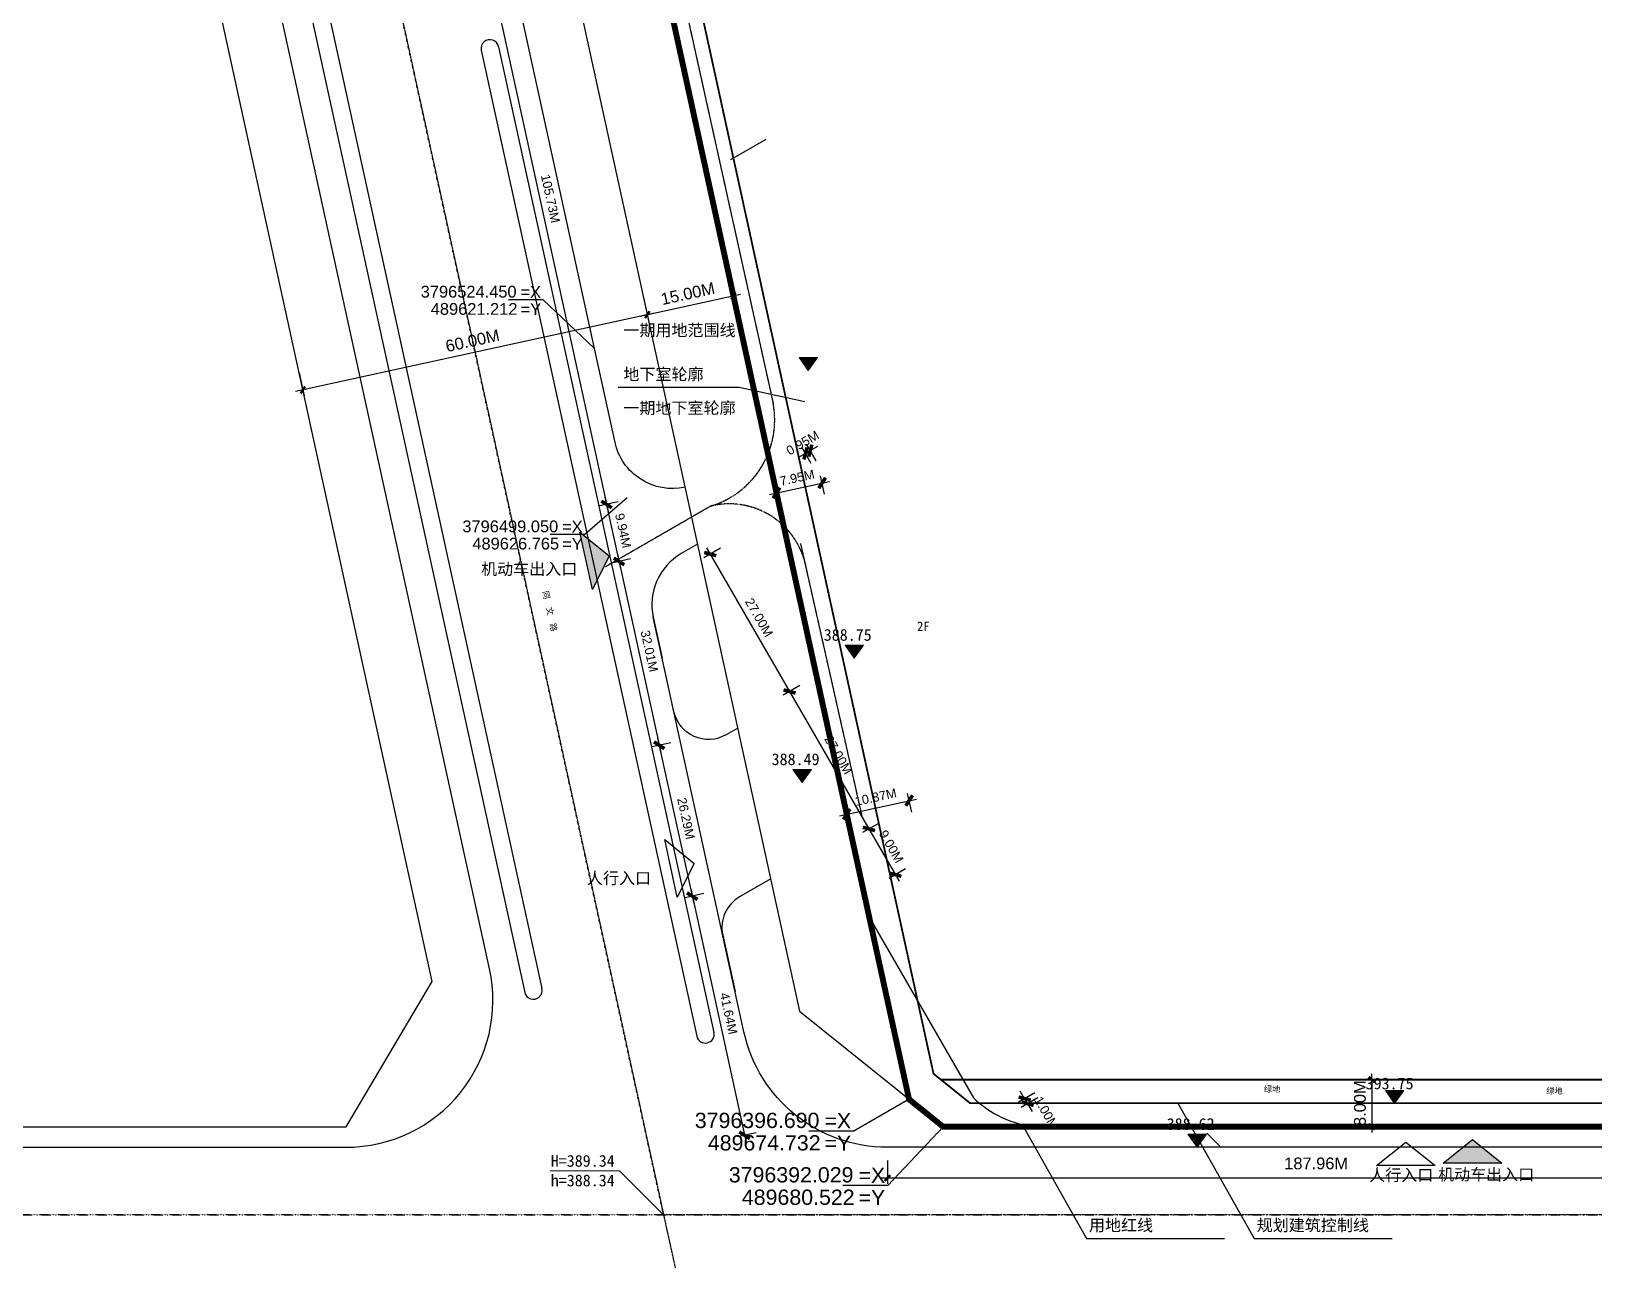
# Model space of a CAD drawing. Header units: millimetres. Extents: x 48598 to 491737630, y -729628 to 3796815806.
# Drawn here: x 489525366 to 489791242, y 3796369388 to 3796578410 of the extents above; entities that cross this region are included whole.
import ezdxf

# ---------------------------------------------------------------- set-up
doc = ezdxf.new("R2010")
doc.units = ezdxf.units.MM
doc.header["$LTSCALE"] = 0.4
for name, pattern in [('ACAD_ISO04W100', [30, 24, -3, 0, -3]), ('DASHDOT', [25.4, 12.7, -6.35, 0, -6.35]), ('HIDDEN2', [4.7625, 3.175, -1.5875]), ('Red Line$0$ACAD_ISO02W100', [15, 12, -3]), ('VERDECKT', [9.525, 6.35, -3.175]), ('VERDECKTPUNKT', [2.38125, 0.79375, -1.5875])]:
    doc.linetypes.add(name, pattern=pattern)
doc.layers.get('0').update_dxf_attribs({"color": 251})
for name, color, linetype in [('A-ANNO-IDEN-LEVL', 3, 'Continuous'), ('Aa_TXT-CHN', 7, 'Continuous'), ('Ac_FFL+invisiblecon', 153, 'VERDECKT'), ('Ac_FFL+Road', 9, 'Continuous'), ('Ac_MAS+fireground', 31, 'Continuous'), ('Ac_SCE-UES', 1, 'VERDECKTPUNKT'), ('PUB_DIM', 3, 'Continuous'), ('PUB_TEXT', 7, 'Continuous'), ('RD-侧石线', 7, 'Continuous'), ('RD-红线', 7, 'Continuous'), ('Red Line$0$Aa_TXT-CHN', 9, 'Continuous'), ('Red Line$0$RD-红线', 7, 'Continuous'), ('Red Line$0$RD-绿线', 3, 'Continuous'), ('Red Line$0$YD-建筑控制线', 5, 'Red Line$0$ACAD_ISO02W100'), ('用地_其它绿地_0.0_V2.2', 84, 'Continuous'), ('道路中心线', 1, 'DASHDOT'), ('道路用地红线', 1, 'Continuous')]:
    doc.layers.add(name, color=color, linetype=linetype)
for name, color, linetype, lineweight in [('Aa_BEM', 7, 'Continuous', 0), ('Ae_MO', 5, 'Continuous', 0), ('Red Line$0$Ab_XRE', 7, 'Continuous', 0)]:
    doc.layers.add(name, color=color, linetype=linetype, lineweight=lineweight)
doc.styles.add('Arial', font='arial.ttf')
doc.styles.add('Arial 2.0 CHN', font='', dxfattribs={"height": 2})
doc.styles.add('ARIAL_T3', font='arial.ttf')
doc.styles.add('Red Line$0$Arial 2.0 CHN', font='', dxfattribs={"height": 2})
doc.styles.get('Arial 2.0 CHN').set_extended_font_data('宋体')
doc.styles.get('Red Line$0$Arial 2.0 CHN').set_extended_font_data('宋体')
doc.dimstyles.new('DIM_CHINA_Height_must_be_current_IN_METERS', dxfattribs={"dimscale": 0, "dimtxt": 2, "dimasz": 1, "dimexe": 1, "dimexo": 0, "dimgap": 1, "dimtad": 1, "dimlfac": 0.001, "dimrnd": 0.01, "dimzin": 1, "dimdsep": 46, "dimtxsty": 'Arial', "dimblk": 'ARCHTICK', "dimcen": 2.5, "dimdle": 1.25, "dimadec": 0, "dimazin": 0, "dimtfac": 1, "dimtix": 1, "dimtmove": 2, "dimatfit": 3, "dimfxl": 3, "dimfxlon": 1, "dimtolj": 1, "dimtzin": 0, "dimarcsym": 0})
doc.dimstyles.new('DIM_CHINA_HEIGHT_MUST_BE_CURRENT_IN_METERS&&1000', dxfattribs={"dimtxt": 1546.413502, "dimasz": 1500, "dimexe": 1250, "dimexo": 0, "dimgap": 1000, "dimtad": 1, "dimlfac": 0.001, "dimrnd": 0.01, "dimzin": 1, "dimdsep": 46, "dimtxsty": 'ARIAL_T3', "dimblk": 'ARCHTICK', "dimcen": 2.5, "dimdle": 1250, "dimadec": 0, "dimazin": 0, "dimtfac": 1, "dimtix": 1, "dimtmove": 2, "dimatfit": 3, "dimfxl": 2000, "dimfxlon": 1, "dimtolj": 1, "dimtzin": 0, "dimarcsym": 0})

# ---------------------------------------------------------------- blocks, each defined once
blk = doc.blocks.new('caqr entrance mark')
h = blk.add_hatch(color=256)
h.dxf.hatch_style = 1
h.paths.add_polyline_path([(0, 0), (-5, -4), (5, -4)])
at = {"layer": 'Ac_FFL+Road', "color": 4}
blk.add_lwpolyline([(5, -4), (-5, -4), (0, 0)], close=True, dxfattribs=at)
blk = doc.blocks.new('p_e')
at = {"layer": 'Ac_FFL+Road', "color": 62}
blk.add_lwpolyline([(-2820, -5686), (-4946, 4086), (25, 51)], close=True, dxfattribs=at)
blk = doc.blocks.new('hm')
at = {"layer": 'Ae_MO'}
h = blk.add_hatch(color=256, dxfattribs=at)
h.dxf.hatch_style = 1
h.paths.add_polyline_path([(1568, 0), (-1568, 0), (0, -2200)])
for points in [[(-1568, 0), (1568, 0)], [(0, -2200), (-1568, 0)], [(0, -2200), (1568, 0)]]:
    blk.add_lwpolyline(points, dxfattribs=at)
blk = doc.blocks.new('_ArchTick')
at = {"color": 0, "linetype": 'ByBlock', "const_width": 0.4}
blk.add_lwpolyline([(-0.5, -0.5), (0.5, 0.5)], dxfattribs=at)
blk = doc.blocks.new('*D249')
at = {"layer": 'Aa_BEM', "color": 0, "lineweight": -2, "transparency": 16777216}
for p, q in [((489753483, 3796400029), (489753483, 3796401029)), ((489756483, 3796400029), (489752483, 3796400029)), ((489753483, 3796400029), (489753483, 3796392029)), ((489756483, 3796392029), (489752483, 3796392029)), ((489753483, 3796392029), (489753483, 3796391029))]:
    blk.add_line(p, q, dxfattribs=at)
at = {"layer": 'Aa_BEM', "color": 0, "lineweight": -2, "transparency": 16777216, "xscale": 1000, "yscale": 1000, "zscale": 1000}
for p, rotation in [((489753483, 3796400029), 270), ((489753483, 3796392029), 90)]:
    blk.add_blockref('_ArchTick', p, dxfattribs=dict(at, rotation=rotation))
at = {"layer": 'Aa_BEM', "color": 0, "transparency": 16777216, "insert": (489751462, 3796396029), "char_height": 2000, "attachment_point": 5, "rotation": 90, "style": 'Arial'}
blk.add_mtext('\\A1;8.00M', dxfattribs=at)
blk = doc.blocks.new('*D276')
at = {"layer": 'Aa_BEM', "color": 0, "lineweight": -2, "transparency": 16777216}
for p, q in [((489629553, 3796533121), (489630407, 3796529213)), ((489631415, 3796530457), (489570357, 3796517109)), ((489570937, 3796520307), (489571791, 3796516399))]:
    blk.add_line(p, q, dxfattribs=at)
at = {"layer": 'Aa_BEM', "color": 0, "lineweight": -2, "transparency": 16777216, "xscale": 1000, "yscale": 1000, "zscale": 1000}
for p, rotation in [((489630193, 3796530190), 12.3310747743681), ((489571578, 3796517376), 192.3310747743681)]:
    blk.add_blockref('_ArchTick', p, dxfattribs=dict(at, rotation=rotation))
at = {"layer": 'Aa_BEM', "color": 0, "transparency": 16777216, "insert": (489600454, 3796525757), "char_height": 2000, "attachment_point": 5, "rotation": 12.33107, "style": 'Arial'}
blk.add_mtext('\\A1;60.00M', dxfattribs=at)
blk = doc.blocks.new('*D279')
at = {"layer": 'Aa_BEM', "color": 0, "lineweight": -2, "transparency": 16777216}
for p, q in [((489644207, 3796536325), (489645062, 3796532418)), ((489628973, 3796529923), (489646069, 3796533662)), ((489629553, 3796533121), (489630407, 3796529213))]:
    blk.add_line(p, q, dxfattribs=at)
at = {"layer": 'Aa_BEM', "color": 0, "lineweight": -2, "transparency": 16777216, "xscale": 1000, "yscale": 1000, "zscale": 1000}
for p, rotation in [((489644848, 3796533395), 12.33458315930653), ((489630194, 3796530190), 192.3345831593065)]:
    blk.add_blockref('_ArchTick', p, dxfattribs=dict(at, rotation=rotation))
at = {"layer": 'Aa_BEM', "color": 0, "transparency": 16777216, "insert": (489637089, 3796533767), "char_height": 2000, "attachment_point": 5, "rotation": 12.33458, "style": 'Arial'}
blk.add_mtext('\\A1;15.00M', dxfattribs=at)
blk = doc.blocks.new('*U48')
for p, q in [((0, 0), (7.22, -6.28)), ((7.22, -6.28), (13.1, -6.28))]:
    blk.add_line(p, q)
at = {"style": 'Arial'}
for s, p in [('X=', (7.57, -5.93)), ('Y=', (7.57, -8.86))]:
    blk.add_text(s, height=2, dxfattribs=at).set_placement(p)
for tag, p in [('Y-COORDINATE_FORMEL', (11.73, -5.88)), ('X-COORDINATE_FORMEL', (11.65, -8.82))]:
    blk.add_attdef(tag, p, '', height=2, dxfattribs=at)
blk = doc.blocks.new('*U49')
for p, q in [((0, 0), (8.75, 8.24)), ((8.75, 8.24), (14.64, 8.24))]:
    blk.add_line(p, q)
at = {"style": 'Arial'}
for s, p in [('X=', (9.1, 8.6)), ('Y=', (9.1, 5.67))]:
    blk.add_text(s, height=2, dxfattribs=at).set_placement(p)
for tag, p in [('Y-COORDINATE_FORMEL', (13.27, 8.65)), ('X-COORDINATE_FORMEL', (13.19, 5.71))]:
    blk.add_attdef(tag, p, '', height=2, dxfattribs=at)
blk = doc.blocks.new('*U54')
for p, q in [((0, 0), (7.22, -4.17)), ((7.22, -4.17), (13.1, -4.17))]:
    blk.add_line(p, q)
at = {"style": 'Arial'}
for s, p in [('X=', (7.57, -3.81)), ('Y=', (7.57, -6.74))]:
    blk.add_text(s, height=2, dxfattribs=at).set_placement(p)
for tag, p in [('Y-COORDINATE_FORMEL', (11.73, -3.76)), ('X-COORDINATE_FORMEL', (11.65, -6.7))]:
    blk.add_attdef(tag, p, '', height=2, dxfattribs=at)
blk = doc.blocks.new('*U55')
for p, q in [((0, 0), (7.22, -7.7)), ((7.22, -7.7), (13.1, -7.7))]:
    blk.add_line(p, q)
at = {"style": 'Arial'}
for s, p in [('X=', (7.57, -7.35)), ('Y=', (7.57, -10.27))]:
    blk.add_text(s, height=2, dxfattribs=at).set_placement(p)
for tag, p in [('Y-COORDINATE_FORMEL', (11.73, -7.3)), ('X-COORDINATE_FORMEL', (11.65, -10.23))]:
    blk.add_attdef(tag, p, '', height=2, dxfattribs=at)
blk = doc.blocks.new('*D288')
at = {"layer": 'Aa_BEM', "color": 0, "lineweight": -2, "transparency": 16777216}
for p, q in [((489671050, 3796386286), (489671050, 3796382286)), ((489859013, 3796386286), (489859013, 3796382286)), ((489860263, 3796383286), (489669800, 3796383286))]:
    blk.add_line(p, q, dxfattribs=at)
at = {"layer": 'Aa_BEM', "color": 0, "lineweight": -2, "transparency": 16777216, "xscale": 1000, "yscale": 1000, "zscale": 1000, "rotation": 180}
blk.add_blockref('_ArchTick', (489671050, 3796383286), dxfattribs=at)
at = {"layer": 'Aa_BEM', "color": 0, "lineweight": -2, "transparency": 16777216, "xscale": 1000, "yscale": 1000, "zscale": 1000}
blk.add_blockref('_ArchTick', (489859013, 3796383286), dxfattribs=at)
at = {"layer": 'Aa_BEM', "color": 0, "transparency": 16777216, "insert": (489744008, 3796385766), "char_height": 2000, "attachment_point": 5, "style": 'Arial'}
blk.add_mtext('\\A1;187.96M', dxfattribs=at)
blk = doc.blocks.new('rdredline')
at = {"layer": 'RD-红线', "linetype": 'ByBlock'}
for p, q in [((-11.79, -15.16), (27.66, -195.63)), ((27.66, -195.63), (52.09, -215.29)), ((52.09, -215.29), (362.57, -215.29))]:
    blk.add_line(p, q, dxfattribs=at)
blk = doc.blocks.new('*D87')
at = {"layer": 'PUB_DIM', "color": 0, "lineweight": -2, "transparency": 16777216}
for p, q in [((489637573, 3796432470), (489647004, 3796389347)), ((489639794, 3796431676), (489636619, 3796430982)), ((489648691, 3796390995), (489645516, 3796390301))]:
    blk.add_line(p, q, dxfattribs=at)
at = {"layer": 'PUB_DIM', "color": 0, "lineweight": -2, "transparency": 16777216, "xscale": 1500, "yscale": 1500, "zscale": 1500}
for p, rotation in [((489637840, 3796431249), 102.3359735008226), ((489646737, 3796390568), 282.3359735008227)]:
    blk.add_blockref('_ArchTick', p, dxfattribs=dict(at, rotation=rotation))
at = {"layer": 'PUB_DIM', "color": 0, "transparency": 16777216, "insert": (489644037, 3796411291), "char_height": 1546.4, "attachment_point": 5, "rotation": 282.33597, "style": 'ARIAL_T3'}
blk.add_mtext('\\A1;41.64M', dxfattribs=at)
blk = doc.blocks.new('*D88')
at = {"layer": 'PUB_DIM', "color": 0, "lineweight": -2, "transparency": 16777216}
for p, q in [((489634177, 3796457360), (489631002, 3796456665)), ((489631956, 3796458153), (489638107, 3796430028)), ((489639794, 3796431676), (489636619, 3796430982))]:
    blk.add_line(p, q, dxfattribs=at)
at = {"layer": 'PUB_DIM', "color": 0, "lineweight": -2, "transparency": 16777216, "xscale": 1500, "yscale": 1500, "zscale": 1500}
for p, rotation in [((489632224, 3796456932), 102.3359735009698), ((489637840, 3796431249), 282.3359735009697)]:
    blk.add_blockref('_ArchTick', p, dxfattribs=dict(at, rotation=rotation))
at = {"layer": 'PUB_DIM', "color": 0, "transparency": 16777216, "insert": (489636780, 3796444473), "char_height": 1546.4, "attachment_point": 5, "rotation": 282.33597, "style": 'ARIAL_T3'}
blk.add_mtext('\\A1;26.29M', dxfattribs=at)
blk = doc.blocks.new('*D89')
at = {"layer": 'PUB_DIM', "color": 0, "lineweight": -2, "transparency": 16777216}
for p, q in [((489627339, 3796488628), (489624164, 3796487934)), ((489625118, 3796489422), (489632491, 3796455711)), ((489634177, 3796457360), (489631002, 3796456665))]:
    blk.add_line(p, q, dxfattribs=at)
at = {"layer": 'PUB_DIM', "color": 0, "lineweight": -2, "transparency": 16777216, "xscale": 1500, "yscale": 1500, "zscale": 1500}
for p, rotation in [((489625385, 3796488201), 102.335973500869), ((489632224, 3796456932), 282.335973500869)]:
    blk.add_blockref('_ArchTick', p, dxfattribs=dict(at, rotation=rotation))
at = {"layer": 'PUB_DIM', "color": 0, "transparency": 16777216, "insert": (489630553, 3796472949), "char_height": 1546.4, "attachment_point": 5, "rotation": 282.33597, "style": 'ARIAL_T3'}
blk.add_mtext('\\A1;32.01M', dxfattribs=at)
blk = doc.blocks.new('*D90')
at = {"layer": 'PUB_DIM', "color": 0, "lineweight": -2, "transparency": 16777216}
for p, q in [((489622995, 3796499133), (489625652, 3796486980)), ((489625215, 3796498339), (489622041, 3796497645)), ((489627339, 3796488628), (489624164, 3796487934))]:
    blk.add_line(p, q, dxfattribs=at)
at = {"layer": 'PUB_DIM', "color": 0, "lineweight": -2, "transparency": 16777216, "xscale": 1500, "yscale": 1500, "zscale": 1500}
for p, rotation in [((489623262, 3796497912), 102.3359735008785), ((489625385, 3796488201), 282.3359735008784)]:
    blk.add_blockref('_ArchTick', p, dxfattribs=dict(at, rotation=rotation))
at = {"layer": 'PUB_DIM', "color": 0, "transparency": 16777216, "insert": (489626072, 3796493439), "char_height": 1546.4, "attachment_point": 5, "rotation": 282.33597, "style": 'ARIAL_T3'}
blk.add_mtext('\\A1;9.94M', dxfattribs=at)
blk = doc.blocks.new('*D91')
at = {"layer": 'PUB_DIM', "color": 0, "lineweight": -2, "transparency": 16777216}
for p, q in [((489602627, 3796601629), (489599452, 3796600935)), ((489600406, 3796602423), (489623529, 3796496690)), ((489625215, 3796498339), (489622041, 3796497645))]:
    blk.add_line(p, q, dxfattribs=at)
at = {"layer": 'PUB_DIM', "color": 0, "lineweight": -2, "transparency": 16777216, "xscale": 1500, "yscale": 1500, "zscale": 1500}
for p, rotation in [((489600673, 3796601202), 102.3359735008492), ((489623262, 3796497912), 282.3359735008492)]:
    blk.add_blockref('_ArchTick', p, dxfattribs=dict(at, rotation=rotation))
at = {"layer": 'PUB_DIM', "color": 0, "transparency": 16777216, "insert": (489613716, 3796549939), "char_height": 1546.41, "attachment_point": 5, "rotation": 282.33597, "style": 'ARIAL_T3'}
blk.add_mtext('\\A1;105.73M', dxfattribs=at)
blk = doc.blocks.new('*D97')
at = {"layer": 'PUB_DIM', "color": 0, "lineweight": -2, "transparency": 16777216}
for p, q in [((489675179, 3796445560), (489674484, 3796448735)), ((489662908, 3796444924), (489675973, 3796447780)), ((489664556, 3796443237), (489663862, 3796446412))]:
    blk.add_line(p, q, dxfattribs=at)
at = {"layer": 'PUB_DIM', "color": 0, "lineweight": -2, "transparency": 16777216, "xscale": 1500, "yscale": 1500, "zscale": 1500}
for p, rotation in [((489674751, 3796447513), 12.33128315449699), ((489664129, 3796445191), 192.331283154497)]:
    blk.add_blockref('_ArchTick', p, dxfattribs=dict(at, rotation=rotation))
at = {"layer": 'PUB_DIM', "color": 0, "transparency": 16777216, "insert": (489669058, 3796448101), "char_height": 1546.4, "attachment_point": 5, "rotation": 12.33128, "style": 'ARIAL_T3'}
blk.add_mtext('\\A1;10.87M', dxfattribs=at)
blk = doc.blocks.new('*D98')
at = {"layer": 'PUB_DIM', "color": 0, "lineweight": -2, "transparency": 16777216}
for p, q in [((489650959, 3796499587), (489661170, 3796501819)), ((489660370, 3796499625), (489659682, 3796502773)), ((489652601, 3796497926), (489651913, 3796501075))]:
    blk.add_line(p, q, dxfattribs=at)
at = {"layer": 'PUB_DIM', "color": 0, "lineweight": -2, "transparency": 16777216, "xscale": 1500, "yscale": 1500, "zscale": 1500}
for p, rotation in [((489659949, 3796501552), 12.3312831555567), ((489652180, 3796499854), 192.3312831555567)]:
    blk.add_blockref('_ArchTick', p, dxfattribs=dict(at, rotation=rotation))
at = {"layer": 'PUB_DIM', "color": 0, "transparency": 16777216, "insert": (489655682, 3796502451), "char_height": 1546.4, "attachment_point": 5, "rotation": 12.33128, "style": 'ARIAL_T3'}
blk.add_mtext('\\A1;7.95M', dxfattribs=at)
blk = doc.blocks.new('*D100')
at = {"layer": 'PUB_DIM', "color": 0, "lineweight": -2, "transparency": 16777216}
for p, q in [((489642637, 3796490460), (489639823, 3796488835)), ((489640280, 3796490543), (489655030, 3796464995)), ((489656137, 3796467077), (489653323, 3796465452))]:
    blk.add_line(p, q, dxfattribs=at)
at = {"layer": 'PUB_DIM', "color": 0, "lineweight": -2, "transparency": 16777216, "xscale": 1500, "yscale": 1500, "zscale": 1500}
for p, rotation in [((489640905, 3796489460), 119.9999999961633), ((489654405, 3796466077), 299.9999999961632)]:
    blk.add_blockref('_ArchTick', p, dxfattribs=dict(at, rotation=rotation))
at = {"layer": 'PUB_DIM', "color": 0, "transparency": 16777216, "insert": (489649205, 3796478663), "char_height": 1546.4, "attachment_point": 5, "rotation": 300, "style": 'ARIAL_T3'}
blk.add_mtext('\\A1;27.00M', dxfattribs=at)
blk = doc.blocks.new('*D101')
at = {"layer": 'PUB_DIM', "color": 0, "lineweight": -2, "transparency": 16777216}
for p, q in [((489656137, 3796467077), (489653323, 3796465452)), ((489653780, 3796467160), (489668530, 3796441612)), ((489669637, 3796443695), (489666823, 3796442070))]:
    blk.add_line(p, q, dxfattribs=at)
at = {"layer": 'PUB_DIM', "color": 0, "lineweight": -2, "transparency": 16777216, "xscale": 1500, "yscale": 1500, "zscale": 1500}
for p, rotation in [((489654405, 3796466077), 119.999999996179), ((489667905, 3796442695), 299.999999996179)]:
    blk.add_blockref('_ArchTick', p, dxfattribs=dict(at, rotation=rotation))
at = {"layer": 'PUB_DIM', "color": 0, "transparency": 16777216, "insert": (489662705, 3796455281), "char_height": 1546.4, "attachment_point": 5, "rotation": 300, "style": 'ARIAL_T3'}
blk.add_mtext('\\A1;27.00M', dxfattribs=at)
blk = doc.blocks.new('*D102')
at = {"layer": 'PUB_DIM', "color": 0, "lineweight": -2, "transparency": 16777216}
for p, q in [((489669637, 3796443695), (489666823, 3796442070)), ((489667280, 3796443777), (489673030, 3796433818)), ((489674137, 3796435900), (489671323, 3796434275))]:
    blk.add_line(p, q, dxfattribs=at)
at = {"layer": 'PUB_DIM', "color": 0, "lineweight": -2, "transparency": 16777216, "xscale": 1500, "yscale": 1500, "zscale": 1500}
for p, rotation in [((489667905, 3796442695), 119.9999999960955), ((489672405, 3796434900), 299.9999999960955)]:
    blk.add_blockref('_ArchTick', p, dxfattribs=dict(at, rotation=rotation))
at = {"layer": 'PUB_DIM', "color": 0, "transparency": 16777216, "insert": (489671705, 3796439692), "char_height": 1546.4, "attachment_point": 5, "rotation": 300, "style": 'ARIAL_T3'}
blk.add_mtext('\\A1;9.00M', dxfattribs=at)
blk = doc.blocks.new('*D105')
at = {"layer": 'PUB_DIM', "color": 0, "lineweight": -2, "transparency": 16777216}
for p, q in [((489694405, 3796396795), (489693655, 3796398094)), ((489696137, 3796397795), (489693323, 3796396170)), ((489696637, 3796396929), (489693823, 3796395304)), ((489694405, 3796396795), (489694905, 3796395929)), ((489694905, 3796395929), (489695655, 3796394630))]:
    blk.add_line(p, q, dxfattribs=at)
at = {"layer": 'PUB_DIM', "color": 0, "lineweight": -2, "transparency": 16777216, "xscale": 1500, "yscale": 1500, "zscale": 1500}
for p, rotation in [((489694405, 3796396795), 299.9999999944995), ((489694905, 3796395929), 119.9999999944995)]:
    blk.add_blockref('_ArchTick', p, dxfattribs=dict(at, rotation=rotation))
at = {"layer": 'PUB_DIM', "color": 0, "transparency": 16777216, "insert": (489698104, 3796394389), "char_height": 1546.4, "attachment_point": 5, "rotation": 300, "style": 'ARIAL_T3'}
blk.add_mtext('\\A1;1.00M', dxfattribs=at)
blk = doc.blocks.new('*D110')
at = {"layer": 'PUB_DIM', "color": 0, "lineweight": -2, "transparency": 16777216}
for p, q in [((489658105, 3796504846), (489656480, 3796507661)), ((489657105, 3796506578), (489657927, 3796507053)), ((489658927, 3796505321), (489657302, 3796508136)), ((489657927, 3796507053), (489659227, 3796507803)), ((489657105, 3796506578), (489655806, 3796505828))]:
    blk.add_line(p, q, dxfattribs=at)
at = {"layer": 'PUB_DIM', "color": 0, "lineweight": -2, "transparency": 16777216, "xscale": 1500, "yscale": 1500, "zscale": 1500}
for p, rotation in [((489657105, 3796506578), 30.00000000068382), ((489657927, 3796507053), 210.0000000006839)]:
    blk.add_blockref('_ArchTick', p, dxfattribs=dict(at, rotation=rotation))
at = {"layer": 'PUB_DIM', "color": 0, "transparency": 16777216, "insert": (489656621, 3796508366), "char_height": 1546.4, "attachment_point": 5, "rotation": 30, "style": 'ARIAL_T3'}
blk.add_mtext('\\A1;0.95M', dxfattribs=at)

msp = doc.modelspace()

# ---------------------------------------------------------------- linework, layer by layer
at = {"layer": 'A-ANNO-IDEN-LEVL', "color": 175}
msp.add_line((489727793.236, 3796388528.481), (489725393.236, 3796390928.481), dxfattribs=at)
at = {"layer": 'Aa_BEM'}
msp.add_line((489650344.988, 3796508244.541), (489671574.92, 3796411128.367), dxfattribs=at)
at = {"layer": 'Aa_TXT-CHN'}
for points in [[(489656976.212, 3796515374.117), (489645798.699, 3796517812.753), (489645798.699, 3796517812.753), (489625243.105, 3796517812.753)], [(489720479, 3796396028.481), (489733479, 3796373024.481), (489733479, 3796373024.481), (489756929.595, 3796373024.481)], [(489693981.629, 3796392408.662), (489704936, 3796373024.481), (489704936, 3796373024.481), (489728386.595, 3796373024.481)]]:
    msp.add_lwpolyline(points, dxfattribs=at)
at = {"layer": 'Ac_FFL+Road'}
msp.add_line((489644398.049, 3796556601.788), (489650410.964, 3796560073.346), dxfattribs=at)
at = {"layer": 'Ac_MAS+fireground', "linetype": 'HIDDEN2'}
for p, q in [((489637071.061, 3796580697.334), (489651620.653, 3796515012.308)), ((489641022.832, 3796497636.424), (489623076.069, 3796487274.856)), ((489666753.537, 3796444872.164), (489656310.865, 3796491258.164))]:
    msp.add_line(p, q, dxfattribs=at)
for centre, radius, start, end in [((489636567.519, 3796512270.107), 15300.866, 287.10943947, 10.32425242), ((489644121.302, 3796484634.156), 13366.357, 9.58416112, 103.40372281)]:
    msp.add_arc(centre, radius, start, end, dxfattribs=at)
at = {"layer": 'Ac_SCE-UES'}
msp.add_lwpolyline([(489580789.95, 3796615710.205), (489988518.815, 3796629531.332), (490027781.616, 3796377028.481), (489632969.148, 3796377016.839)], close=True, dxfattribs=at)
at = {"layer": 'RD-侧石线'}
msp.add_lwpolyline([(489603348.346, 3796418866.602), (489520292.306, 3796798805.864)], dxfattribs=at)
for points in [[(489621212.084, 3796524449.826), (489607539.89, 3796586993.179, -0.4683789752), (489626400.92, 3796611252.903), (489700311.85, 3796613758.324)], [(489636613.183, 3796500830.782), (489636613.183, 3796500830.782, -0.4142634975), (489624706.616, 3796508464.115), (489621212.084, 3796524449.826)], [(489638736, 3796491119.968), (489635975.786, 3796489526.358, 0.3265175426), (489631206.487, 3796478730.501), (489632733.348, 3796471745.885)], [(489852987.922, 3796388528.512), (489671050.24, 3796388528.512, -0.3524936654), (489646626.993, 3796408189.506), (489631206.487, 3796478730.501)], [(489645571.423, 3796459851.377), (489643589.466, 3796458707.094, -0.5077071646), (489634727.886, 3796462621.885), (489633069.737, 3796470207.077)], [(489651196.368, 3796434173.692), (489645893.611, 3796431112.144, 0.3265175407), (489643032.032, 3796424634.63), (489645136.454, 3796415007.965)], [(489487835.455, 3796388528.512), (489578924.899, 3796388528.512, 0.4787499944), (489603348.146, 3796418867.519)]]:
    msp.add_lwpolyline(points, format="xyb", dxfattribs=at)
at = {"layer": 'Red Line$0$Ab_XRE', "lineweight": 20}
for points in [[(489625481.603, 3796384504.384), (489613678.599, 3796384504.384)], [(489632957.506, 3796377028.481), (489625481.603, 3796384504.384)]]:
    msp.add_lwpolyline(points, dxfattribs=at)
at = {"layer": 'Red Line$0$RD-红线', "linetype": 'ByBlock'}
for points in [[(489593578.854, 3796416731.885), (489510056.157, 3796798805.864)], [(489578924.905, 3796392028.481), (489593578.854, 3796416731.885)], [(489487835.455, 3796392028.481), (489578924.905, 3796392028.481)]]:
    msp.add_lwpolyline(points, dxfattribs=at)
at = {"layer": 'Red Line$0$RD-绿线', "ltscale": 5, "flags": 128}
for points in [[(489525410.38, 3796798805.864), (489609336.634, 3796414885.818)], [(489528481.225, 3796798805.864), (489612267.424, 3796415526.499)], [(489601932.089, 3796575185.871), (489638603.898, 3796407430.944)], [(489604874.385, 3796575773.917), (489641534.688, 3796408071.624)]]:
    msp.add_lwpolyline(points, dxfattribs=at)
at = {"layer": 'Red Line$0$RD-绿线'}
for points in [[(489604874.385, 3796575773.917, 1), (489601932.089, 3796575185.871)], [(489609336.634, 3796414885.818, 1), (489612267.424, 3796415526.499)], [(489638603.898, 3796407430.944, 1), (489641534.688, 3796408071.624)]]:
    msp.add_lwpolyline(points, format="xyb", dxfattribs=at)
at = {"layer": 'Red Line$0$YD-建筑控制线', "ltscale": 0.5, "const_width": 307.2, "flags": 128}
msp.add_lwpolyline([(489965420.858, 3796608858.612), (489957431.825, 3796615470.084), (489634416.788, 3796604520.572), (489678899.001, 3796401037.006), (489685120.683, 3796396028.481), (489986918.618, 3796396028.481), (489989164.301, 3796396028.481), (489997078.012, 3796405267.827)], close=True, dxfattribs=at)
msp.add_lwpolyline([(489680151.809, 3796400028.481), (489992590.392, 3796400028.481)], dxfattribs=at)
at = {"layer": '用地_其它绿地_0.0_V2.2'}
msp.add_lwpolyline([(489667958.715, 3796427673.806), (489685691.901, 3796396959.026, 0.1691149915), (489696234.556, 3796392029)], format="xyb", dxfattribs=at)
at = {"layer": '道路中心线', "ltscale": 0.3}
for points in [[(489540764.604, 3796798805.864), (489632966.603, 3796377028.481)], [(490141235.455, 3796377028.622), (489487835.455, 3796377028.573)], [(489487835.455, 3796377028.481), (490141235.455, 3796377028.481)], [(489632538.839, 3796378931.718), (489654564.154, 3796278805.864)]]:
    msp.add_lwpolyline(points, dxfattribs=at)
at = {"layer": '道路用地红线', "color": 1, "linetype": 'ACAD_ISO04W100', "ltscale": 0.5, "const_width": 1000, "flags": 128}
msp.add_lwpolyline([(489970302, 3796610012), (489959975, 3796618558), (489628685, 3796607328), (489674732, 3796396690), (489680522, 3796392029), (489991005, 3796392029), (490002170, 3796405064), (489970302, 3796610012)], close=True, dxfattribs=at)

# ---------------------------------------------------------------- block references
ref = msp.add_blockref('*U49', (489621212.084, 3796524449.826), dxfattribs=dict(xscale=-1000, yscale=1000, zscale=1000))
ref.add_attrib('X-COORDINATE_FORMEL', '489621.212', (489593342.176, 3796530162.708), dxfattribs={"height": 2000, "style": 'Arial'})
ref.add_attrib('Y-COORDINATE_FORMEL', '3796524.450', (489591636.64, 3796533098.453), dxfattribs={"height": 2000, "style": 'Arial'})
ref = msp.add_blockref('*U48', (489626764.658, 3796499049.617), dxfattribs=dict(xscale=-1000, yscale=1000, zscale=1000))
ref.add_attrib('X-COORDINATE_FORMEL', '489626.765', (489600426.926, 3796490234.318), dxfattribs={"height": 2000, "style": 'Arial'})
ref.add_attrib('Y-COORDINATE_FORMEL', '3796499.050', (489598721.39, 3796493170.063), dxfattribs={"height": 2000, "style": 'Arial'})
ref = msp.add_blockref('*U54', (489674732, 3796396690), dxfattribs=dict(xscale=-1300, yscale=1300, zscale=1300))
ref.add_attrib('X-COORDINATE_FORMEL', '489674.732', (489640492.949, 3796387983.321), dxfattribs={"height": 2600, "style": 'Arial'})
ref.add_attrib('Y-COORDINATE_FORMEL', '3796396.690', (489638275.752, 3796391799.79), dxfattribs={"height": 2600, "style": 'Arial'})
ref = msp.add_blockref('*U55', (489680522, 3796392029), dxfattribs=dict(xscale=-1300, yscale=1300, zscale=1300))
ref.add_attrib('X-COORDINATE_FORMEL', '489680.522', (489646282.949, 3796378726.321), dxfattribs={"height": 2600, "style": 'Arial'})
ref.add_attrib('Y-COORDINATE_FORMEL', '3796392.029', (489644065.752, 3796382542.79), dxfattribs={"height": 2600, "style": 'Arial'})
at = {"layer": 'Ac_FFL+invisiblecon'}
for p in [(489657588.323, 3796522906.548), (489665415.532, 3796473953.779), (489656545.264, 3796452794.028), (489757360, 3796398158), (489723766, 3796390728.512)]:
    msp.add_blockref('hm', p, dxfattribs=at)
at = {"layer": 'Ae_MO'}
for p, xscale, yscale, zscale, rotation in [((489623702.237, 3796489142.317), 1000, 1000, 1000, 282.2746353995532), ((489770620.204, 3796389840.969), 1000.000000000001, 1000.000000000001, 1000.000000000001, 359.9986377134011)]:
    msp.add_blockref('caqr entrance mark', p, dxfattribs=dict(at, xscale=xscale, yscale=yscale, zscale=zscale, rotation=rotation))
msp.add_blockref('p_e', (489638118.839, 3796436781.377), dxfattribs=at)
at = {"layer": 'Ae_MO', "rotation": 77.72536460044654}
msp.add_blockref('p_e', (489759327.084, 3796389382.733), dxfattribs=at)
at = {"layer": 'RD-红线', "xscale": 1000, "yscale": 1000, "zscale": 1000}
msp.add_blockref('rdredline', (489628435, 3796607328), dxfattribs=at)

# ---------------------------------------------------------------- texts
at = {"layer": 'Aa_TXT-CHN', "attachment_point": 1, "style": 'Arial 2.0 CHN'}
for s, insert, char_height, width in [('一期用地范围线', (489626124.391, 3796528541.352), 2000, 37390.14879), ('地下室轮廓', (489626124.391, 3796521057.352), 2000, 37390.14879), ('一期地下室轮廓', (489626124.391, 3796515320.352), 2000, 37390.14879), ('{\\fSimSun|b0|i0|c134|p2;机动车出入口}', (489601906.088, 3796487922.579), 2000, 37390.14879), ('{\\fSimSun|b0|i0|c134|p2;388.75}', (489660212.453, 3796476707.322), 2000, 70559.42944), ('{\\fSimSun|b0|i0|c134|p2;388.49}', (489651342.185, 3796455547.571), 2000, 70559.42944), ('{\\fSimSun|b0|i0|c134|p2;人行入口}', (489619911.239, 3796435320.877), 2000, 37390.14879), ('{\\fSimSun|b0|i0|c134|p2;绿地}', (489735124, 3796398928.179), 1000, 9817.12859), ('{\\fSimSun|b0|i0|c134|p2;393.75}', (489752420.921, 3796400383.543), 2000, 70559.42944), ('{\\fSimSun|b0|i0|c134|p2;绿地}', (489783169.553, 3796398628.643), 1000, 9817.12859), ('{\\fSimSun|b0|i0|c134|p2;388.62}', (489718562.921, 3796393482.056), 2000, 70559.42944), ('{\\fSimSun|b0|i0|c134|p2;人行入口}', (489753029.44, 3796384809.019), 2000, 37390.14879), ('{\\fSimSun|b0|i0|c134|p2;机动车出入口}', (489764742.089, 3796384896.451), 2000, 37390.14879), ('用地红线', (489705347.296, 3796376269.08), 2000, 37390.14879), ('{\\fSimSun|b0|i0|c134|p2;规划建筑控制线}', (489733890.296, 3796376269.08), 2000, 37390.14879)]:
    msp.add_mtext(s, dxfattribs=dict(at, insert=insert, char_height=char_height, width=width))
at = {"layer": 'Aa_TXT-CHN', "insert": (489613332.15, 3796483295.038), "char_height": 1000, "width": 9817.12859, "attachment_point": 1, "rotation": 282.50994191, "style": 'Arial 2.0 CHN'}
msp.add_mtext('{\\fSimSun|b0|i0|c134|p2;同  文  路 }', dxfattribs=at)
at = {"layer": 'PUB_TEXT', "style": 'Arial 2.0 CHN'}
msp.add_text('2F', height=1586.0759, dxfattribs=at).set_placement((489676080.449, 3796476382.787))
at = {"layer": 'Red Line$0$Aa_TXT-CHN', "insert": (489613763.596, 3796387215.217), "char_height": 2000, "width": 44035.97682, "attachment_point": 1, "style": 'Red Line$0$Arial 2.0 CHN'}
msp.add_mtext('{\\fSimSun|b0|i0|c134|p2;H=389.34\\Ph=388.34}', dxfattribs=at)

# ---------------------------------------------------------------- dimensions: what is measured, and where the dimension line sits
at = {"layer": 'Aa_BEM'}
for p1, p2, distance, picture, middle in [((489625979.252, 3796549467.637), (489567363.459, 3796536654.021), 19733.113, '*D276', (489600453.928, 3796525757.479)), ((489628974.392, 3796535766.393), (489643628.877, 3796538970.854), -5707.966, '*D279', (489637089.213, 3796533766.907))]:
    dim = msp.add_aligned_dim(p1=p1, p2=p2, distance=distance, dimstyle='DIM_CHINA_Height_must_be_current_IN_METERS', override={"dimscale": 0, "dimpost": 'M', "dimtix": 1, "dimtofl": 1, "dimtmove": 2, "dimatfit": 3}, dxfattribs=at)
    dim.commit()
    dim.dimension.update_dxf_attribs({"geometry": picture, "text_midpoint": middle})
dim = msp.add_linear_dim(base=(489753483.353, 3796392028.975), p1=(489758058.122, 3796400029), p2=(489758058.122, 3796392028.975), angle=90, dimstyle='DIM_CHINA_Height_must_be_current_IN_METERS', override={"dimscale": 0, "dimpost": 'M', "dimtix": 1, "dimtofl": 1, "dimtmove": 2, "dimatfit": 3}, dxfattribs=at)
dim.commit()
dim.dimension.update_dxf_attribs({"geometry": '*D249', "text_midpoint": (489751462.207, 3796396028.987)})
dim = msp.add_linear_dim(base=(489671050.24, 3796383286), p1=(489859012.802, 3796388528.512), p2=(489671050.24, 3796388528.512), dimstyle='DIM_CHINA_Height_must_be_current_IN_METERS', override={"dimscale": 0, "dimpost": 'M', "dimtix": 1, "dimtofl": 1, "dimtmove": 2, "dimatfit": 3}, dxfattribs=at)
dim.commit()
dim.dimension.update_dxf_attribs({"geometry": '*D288', "text_midpoint": (489744008, 3796385766), "dimtype": 160})
at = {"layer": 'PUB_DIM'}
for p1, p2, distance, picture, middle in [((489606670.342, 3796602513.547), (489629259.227, 3796499223.182), -6139.3, '*D91', (489613715.985, 3796549939.182)), ((489659992.272, 3796501576.969), (489660814.997, 3796502051.969), 5775.051, '*D110', (489656621.331, 3796508365.612)), ((489652601.019, 3796497926.249), (489660370.293, 3796499624.669), 1972.815, '*D98', (489655682.15, 3796502451.03)), ((489629259.227, 3796499223.182), (489631382.875, 3796489512.55), -6139.3, '*D90', (489626071.736, 3796493438.57)), ((489647278.273, 3796493139.576), (489660778.273, 3796469756.89), -7359.1, '*D100', (489649204.908, 3796478663.461)), ((489631382.875, 3796489512.55), (489638221.108, 3796458243.915), -6139.3, '*D89', (489630553.192, 3796472949.049)), ((489660778.273, 3796469756.89), (489674278.273, 3796446374.204), -7359.1, '*D101', (489662704.908, 3796455280.775)), ((489638221.108, 3796458243.915), (489643837.848, 3796432560.705), -6139.3, '*D88', (489636780.163, 3796444473.014)), ((489664975.348, 3796441320.955), (489675597.498, 3796443643.034), 3961.762, '*D97', (489669058.15, 3796448100.625)), ((489674278.273, 3796446374.204), (489678778.273, 3796438579.975), -7359.1, '*D102', (489671704.908, 3796439692.318)), ((489643837.848, 3796432560.705), (489652734.585, 3796391879.318), -6139.3, '*D87', (489644036.902, 3796411290.716))]:
    dim = msp.add_aligned_dim(p1=p1, p2=p2, distance=distance, dimstyle='DIM_CHINA_HEIGHT_MUST_BE_CURRENT_IN_METERS&&1000', override={"dimpost": 'M'}, dxfattribs=at)
    dim.commit()
    dim.dimension.update_dxf_attribs({"geometry": picture, "text_midpoint": middle})
dim = msp.add_linear_dim(base=(489694905.106, 3796395929.282), p1=(489700778.273, 3796400474.857), p2=(489701278.273, 3796399608.832), angle=299.99999999, dimstyle='DIM_CHINA_HEIGHT_MUST_BE_CURRENT_IN_METERS&&1000', override={"dimpost": 'M'}, dxfattribs=at)
dim.commit()
dim.dimension.update_dxf_attribs({"geometry": '*D105', "text_midpoint": (489698103.665, 3796394389.215), "dimtype": 129})

doc.saveas('drawing.dxf')
